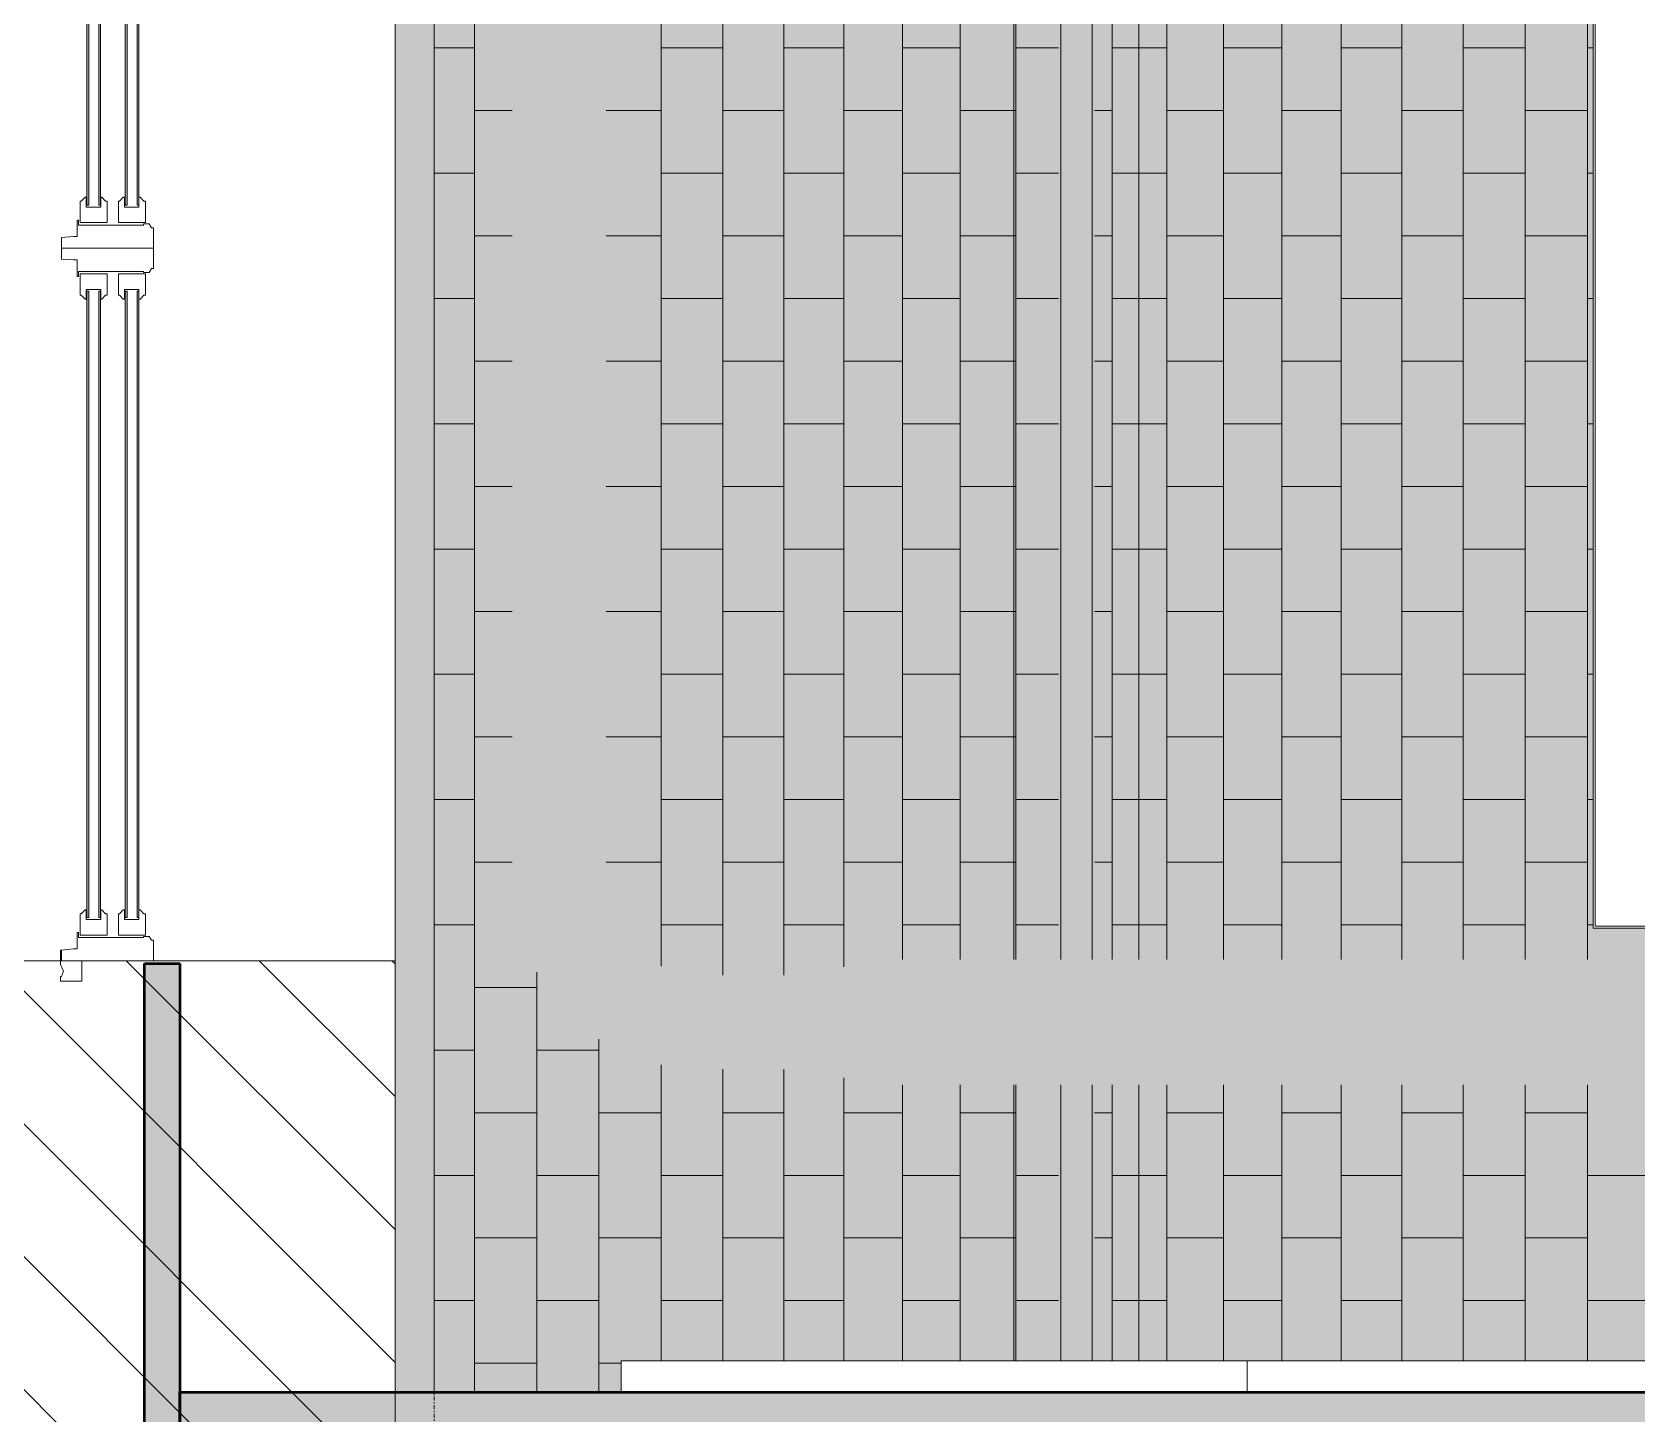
# Model space of a CAD drawing. Header units: inches. Extents: x -956 to 966, y -1111 to 895.
# Drawn here: x -876.5 to -774, y -193.6 to -105.4 of the extents above; entities that cross this region are included whole.
import ezdxf

# ---------------------------------------------------------------- set-up
doc = ezdxf.new("R2010")
doc.units = ezdxf.units.IN
doc.header["$MEASUREMENT"] = 0
doc.linetypes.add('Grid Line 1_4_', pattern=[0.4375, 0.25, -0.0625, 0.0625, -0.0625])
for name, color, linetype, lineweight in [('A-CLNG', 13, 'Continuous', 13), ('A-CLNG-PATT', 13, 'Continuous', 13), ('A-DETL-GENF', 92, 'Continuous', 13), ('A-GENM', 13, 'Continuous', 13), ('A-GLAZ', 151, 'Continuous', 13), ('A-WALL', 113, 'Continuous', 13), ('A-WALL-PATT', 111, 'Continuous', 13), ('E-LITE-EQPM', 33, 'Continuous', 9), ('I-WALL', 2, 'Continuous', 13), ('S-GRID', 1, 'Continuous', 9)]:
    doc.layers.add(name, color=color, linetype=linetype, lineweight=lineweight)

# ---------------------------------------------------------------- blocks, each defined once
blk = doc.blocks.new('FP_1_23-7TH FLOOR TELECOM OVERHEAD ROUTING PLAN')
at = {"layer": 'A-CLNG-PATT', "color": 50}
for p, q in [((-807.54, 6.63), (-807.54, -164.61)), ((-804.04, 6.63), (-804.04, -164.61)), ((-800.42, 6.63), (-800.42, -164.61)), ((-796.7, 6.63), (-796.7, -164.61)), ((-792.9, 6.63), (-792.9, -164.61)), ((-789.03, 6.63), (-789.03, -164.61)), ((-785.1, 6.63), (-785.1, -164.61)), ((-781.14, 6.63), (-781.14, -164.61)), ((-777.17, 6.63), (-777.17, -164.61)), ((-805.82, -106.39), (-807.54, -106.39)), ((-804.04, -106.39), (-805.82, -106.39)), ((-796.7, -106.39), (-800.42, -106.39)), ((-789.03, -106.39), (-792.9, -106.39)), ((-781.14, -106.39), (-785.1, -106.39)), ((-776.8, -106.39), (-777.17, -106.39)), ((-807.54, -110.39), (-808.67, -110.39)), ((-800.42, -110.39), (-804.04, -110.39)), ((-792.9, -110.39), (-796.7, -110.39)), ((-785.1, -110.39), (-789.03, -110.39)), ((-777.17, -110.39), (-781.14, -110.39)), ((-805.82, -114.39), (-807.54, -114.39)), ((-804.04, -114.39), (-805.82, -114.39)), ((-796.7, -114.39), (-800.42, -114.39)), ((-789.03, -114.39), (-792.9, -114.39)), ((-781.14, -114.39), (-785.1, -114.39)), ((-776.8, -114.39), (-777.17, -114.39)), ((-807.54, -118.39), (-808.67, -118.39)), ((-800.42, -118.39), (-804.04, -118.39)), ((-792.9, -118.39), (-796.7, -118.39)), ((-785.1, -118.39), (-789.03, -118.39)), ((-777.17, -118.39), (-781.14, -118.39)), ((-805.82, -122.39), (-807.54, -122.39)), ((-804.04, -122.39), (-805.82, -122.39)), ((-796.7, -122.39), (-800.42, -122.39)), ((-789.03, -122.39), (-792.9, -122.39)), ((-781.14, -122.39), (-785.1, -122.39)), ((-776.8, -122.39), (-777.17, -122.39)), ((-807.54, -126.39), (-808.67, -126.39)), ((-800.42, -126.39), (-804.04, -126.39)), ((-792.9, -126.39), (-796.7, -126.39)), ((-785.1, -126.39), (-789.03, -126.39)), ((-777.17, -126.39), (-781.14, -126.39)), ((-805.82, -130.39), (-807.54, -130.39)), ((-804.04, -130.39), (-805.82, -130.39)), ((-796.7, -130.39), (-800.42, -130.39)), ((-789.03, -130.39), (-792.9, -130.39)), ((-781.14, -130.39), (-785.1, -130.39)), ((-776.8, -130.39), (-777.17, -130.39)), ((-807.54, -134.39), (-808.67, -134.39)), ((-800.42, -134.39), (-804.04, -134.39)), ((-792.9, -134.39), (-796.7, -134.39)), ((-785.1, -134.39), (-789.03, -134.39)), ((-777.17, -134.39), (-781.14, -134.39)), ((-805.82, -138.39), (-807.54, -138.39)), ((-804.04, -138.39), (-805.82, -138.39)), ((-796.7, -138.39), (-800.42, -138.39)), ((-789.03, -138.39), (-792.9, -138.39)), ((-781.14, -138.39), (-785.1, -138.39)), ((-776.8, -138.39), (-777.17, -138.39)), ((-807.54, -142.39), (-808.67, -142.39)), ((-800.42, -142.39), (-804.04, -142.39)), ((-792.9, -142.39), (-796.7, -142.39)), ((-785.1, -142.39), (-789.03, -142.39)), ((-777.17, -142.39), (-781.14, -142.39)), ((-805.82, -146.39), (-807.54, -146.39)), ((-804.04, -146.39), (-805.82, -146.39)), ((-796.7, -146.39), (-800.42, -146.39)), ((-789.03, -146.39), (-792.9, -146.39)), ((-781.14, -146.39), (-785.1, -146.39)), ((-776.8, -146.39), (-777.17, -146.39)), ((-807.54, -150.39), (-808.67, -150.39)), ((-800.42, -150.39), (-804.04, -150.39)), ((-792.9, -150.39), (-796.7, -150.39)), ((-785.1, -150.39), (-789.03, -150.39)), ((-777.17, -150.39), (-781.14, -150.39)), ((-805.82, -154.39), (-807.54, -154.39)), ((-804.04, -154.39), (-805.82, -154.39)), ((-796.7, -154.39), (-800.42, -154.39)), ((-789.03, -154.39), (-792.9, -154.39)), ((-781.14, -154.39), (-785.1, -154.39)), ((-776.8, -154.39), (-777.17, -154.39)), ((-807.54, -158.39), (-808.67, -158.39)), ((-800.42, -158.39), (-804.04, -158.39)), ((-792.9, -158.39), (-796.7, -158.39)), ((-785.1, -158.39), (-789.03, -158.39)), ((-777.17, -158.39), (-781.14, -158.39)), ((-805.82, -162.39), (-807.54, -162.39)), ((-804.04, -162.39), (-805.82, -162.39)), ((-796.7, -162.39), (-800.42, -162.39)), ((-789.03, -162.39), (-792.9, -162.39)), ((-781.14, -162.39), (-785.1, -162.39)), ((-776.8, -162.39), (-777.17, -162.39)), ((-807.54, -172.61), (-807.54, -190.24)), ((-804.04, -172.61), (-804.04, -190.24)), ((-800.42, -172.61), (-800.42, -190.24)), ((-796.7, -172.61), (-796.7, -190.24)), ((-792.9, -172.61), (-792.9, -190.24)), ((-789.03, -172.61), (-789.03, -190.24)), ((-785.1, -172.61), (-785.1, -190.24)), ((-781.14, -172.61), (-781.14, -190.24)), ((-777.17, -172.61), (-777.17, -190.24)), ((-807.54, -174.39), (-808.67, -174.39)), ((-800.42, -174.39), (-804.04, -174.39)), ((-792.9, -174.39), (-796.7, -174.39)), ((-785.1, -174.39), (-789.03, -174.39)), ((-777.17, -174.39), (-781.14, -174.39)), ((-805.82, -178.39), (-807.54, -178.39)), ((-804.04, -178.39), (-805.82, -178.39)), ((-796.7, -178.39), (-800.42, -178.39)), ((-789.03, -178.39), (-792.9, -178.39)), ((-781.14, -178.39), (-785.1, -178.39)), ((-773.19, -178.39), (-777.17, -178.39)), ((-807.54, -182.39), (-808.67, -182.39)), ((-800.42, -182.39), (-804.04, -182.39)), ((-792.9, -182.39), (-796.7, -182.39)), ((-785.1, -182.39), (-789.03, -182.39)), ((-777.17, -182.39), (-781.14, -182.39)), ((-805.82, -186.39), (-807.54, -186.39)), ((-804.04, -186.39), (-805.82, -186.39)), ((-796.7, -186.39), (-800.42, -186.39)), ((-789.03, -186.39), (-792.9, -186.39)), ((-781.14, -186.39), (-785.1, -186.39)), ((-773.19, -186.39), (-777.17, -186.39))]:
    blk.add_line(p, q, dxfattribs=at)
blk = doc.blocks.new('FP_1_24-7TH FLOOR TELECOM OVERHEAD ROUTING PLAN')
at = {"layer": 'A-CLNG-PATT', "color": 50}
for p, q in [((-848.27, 6.63), (-848.27, -192.24)), ((-836.35, 6.63), (-836.35, -165.02)), ((-832.41, 6.63), (-832.41, -165.61)), ((-828.51, 6.63), (-828.51, -165.61)), ((-824.68, 6.63), (-824.68, -165.07)), ((-820.92, 6.63), (-820.92, -164.61)), ((-817.25, 6.63), (-817.25, -164.61)), ((-813.69, 6.63), (-813.69, -164.61)), ((-848.27, -106.39), (-850.81, -106.39)), ((-832.41, -106.39), (-836.35, -106.39)), ((-824.68, -106.39), (-828.51, -106.39)), ((-817.25, -106.39), (-820.92, -106.39)), ((-810.97, -106.39), (-813.69, -106.39)), ((-845.86, -110.39), (-848.27, -110.39)), ((-836.35, -110.39), (-839.86, -110.39)), ((-828.51, -110.39), (-832.41, -110.39)), ((-820.92, -110.39), (-824.68, -110.39)), ((-813.82, -110.39), (-817.25, -110.39)), ((-813.69, -110.39), (-813.82, -110.39)), ((-848.27, -114.39), (-850.81, -114.39)), ((-832.41, -114.39), (-836.35, -114.39)), ((-824.68, -114.39), (-828.51, -114.39)), ((-817.25, -114.39), (-820.92, -114.39)), ((-810.97, -114.39), (-813.69, -114.39)), ((-845.86, -118.39), (-848.27, -118.39)), ((-836.35, -118.39), (-839.86, -118.39)), ((-828.51, -118.39), (-832.41, -118.39)), ((-820.92, -118.39), (-824.68, -118.39)), ((-813.82, -118.39), (-817.25, -118.39)), ((-813.69, -118.39), (-813.82, -118.39)), ((-848.27, -122.39), (-850.81, -122.39)), ((-832.41, -122.39), (-836.35, -122.39)), ((-824.68, -122.39), (-828.51, -122.39)), ((-817.25, -122.39), (-820.92, -122.39)), ((-810.97, -122.39), (-813.69, -122.39)), ((-845.86, -126.39), (-848.27, -126.39)), ((-836.35, -126.39), (-839.86, -126.39)), ((-828.51, -126.39), (-832.41, -126.39)), ((-820.92, -126.39), (-824.68, -126.39)), ((-813.82, -126.39), (-817.25, -126.39)), ((-813.69, -126.39), (-813.82, -126.39)), ((-848.27, -130.39), (-850.81, -130.39)), ((-832.41, -130.39), (-836.35, -130.39)), ((-824.68, -130.39), (-828.51, -130.39)), ((-817.25, -130.39), (-820.92, -130.39)), ((-810.97, -130.39), (-813.69, -130.39)), ((-845.86, -134.39), (-848.27, -134.39)), ((-836.35, -134.39), (-839.86, -134.39)), ((-828.51, -134.39), (-832.41, -134.39)), ((-820.92, -134.39), (-824.68, -134.39)), ((-813.82, -134.39), (-817.25, -134.39)), ((-813.69, -134.39), (-813.82, -134.39)), ((-848.27, -138.39), (-850.81, -138.39)), ((-832.41, -138.39), (-836.35, -138.39)), ((-824.68, -138.39), (-828.51, -138.39)), ((-817.25, -138.39), (-820.92, -138.39)), ((-810.97, -138.39), (-813.69, -138.39)), ((-845.86, -142.39), (-848.27, -142.39)), ((-836.35, -142.39), (-839.86, -142.39)), ((-828.51, -142.39), (-832.41, -142.39)), ((-820.92, -142.39), (-824.68, -142.39)), ((-813.82, -142.39), (-817.25, -142.39)), ((-813.69, -142.39), (-813.82, -142.39)), ((-848.27, -146.39), (-850.81, -146.39)), ((-832.41, -146.39), (-836.35, -146.39)), ((-824.68, -146.39), (-828.51, -146.39)), ((-817.25, -146.39), (-820.92, -146.39)), ((-810.97, -146.39), (-813.69, -146.39)), ((-845.86, -150.39), (-848.27, -150.39)), ((-836.35, -150.39), (-839.86, -150.39)), ((-828.51, -150.39), (-832.41, -150.39)), ((-820.92, -150.39), (-824.68, -150.39)), ((-813.82, -150.39), (-817.25, -150.39)), ((-813.69, -150.39), (-813.82, -150.39)), ((-848.27, -154.39), (-850.81, -154.39)), ((-832.41, -154.39), (-836.35, -154.39)), ((-824.68, -154.39), (-828.51, -154.39)), ((-817.25, -154.39), (-820.92, -154.39)), ((-810.97, -154.39), (-813.69, -154.39)), ((-845.86, -158.39), (-848.27, -158.39)), ((-836.35, -158.39), (-839.86, -158.39)), ((-828.51, -158.39), (-832.41, -158.39)), ((-820.92, -158.39), (-824.68, -158.39)), ((-813.82, -158.39), (-817.25, -158.39)), ((-813.69, -158.39), (-813.82, -158.39)), ((-848.27, -162.39), (-850.81, -162.39)), ((-832.41, -162.39), (-836.35, -162.39)), ((-824.68, -162.39), (-828.51, -162.39)), ((-817.25, -162.39), (-820.92, -162.39)), ((-810.97, -162.39), (-813.69, -162.39)), ((-844.3, -165.42), (-844.3, -192.24)), ((-844.3, -166.39), (-848.27, -166.39)), ((-840.32, -169.7), (-840.32, -192.24)), ((-848.27, -170.39), (-850.81, -170.39)), ((-840.32, -170.39), (-844.3, -170.39)), ((-836.35, -171.34), (-836.35, -190.24)), ((-832.41, -171.61), (-832.41, -190.24)), ((-828.51, -171.61), (-828.51, -190.24)), ((-824.68, -172.16), (-824.68, -190.24)), ((-820.92, -172.61), (-820.92, -190.24)), ((-817.25, -172.61), (-817.25, -190.24)), ((-813.69, -172.61), (-813.69, -190.24)), ((-844.3, -174.39), (-848.27, -174.39)), ((-836.35, -174.39), (-840.32, -174.39)), ((-828.51, -174.39), (-832.41, -174.39)), ((-820.92, -174.39), (-824.68, -174.39)), ((-813.82, -174.39), (-817.25, -174.39)), ((-813.69, -174.39), (-813.82, -174.39)), ((-848.27, -178.39), (-850.81, -178.39)), ((-840.32, -178.39), (-844.3, -178.39)), ((-832.41, -178.39), (-836.35, -178.39)), ((-824.68, -178.39), (-828.51, -178.39)), ((-817.25, -178.39), (-820.92, -178.39)), ((-810.97, -178.39), (-813.69, -178.39)), ((-844.3, -182.39), (-848.27, -182.39)), ((-836.35, -182.39), (-840.32, -182.39)), ((-828.51, -182.39), (-832.41, -182.39)), ((-820.92, -182.39), (-824.68, -182.39)), ((-813.82, -182.39), (-817.25, -182.39)), ((-813.69, -182.39), (-813.82, -182.39)), ((-848.27, -186.39), (-850.81, -186.39)), ((-840.32, -186.39), (-844.3, -186.39)), ((-832.41, -186.39), (-836.35, -186.39)), ((-824.68, -186.39), (-828.51, -186.39)), ((-817.25, -186.39), (-820.92, -186.39)), ((-810.97, -186.39), (-813.69, -186.39)), ((-844.3, -190.39), (-848.27, -190.39)), ((-838.91, -190.39), (-840.32, -190.39))]:
    blk.add_line(p, q, dxfattribs=at)
blk = doc.blocks.new('7th Floor Vault - 7th Floor Vault-2429340-7TH FLOOR TELECOM OVERHEAD ROUTING PLAN')
at = {"layer": 'A-CLNG', "color": 10, "lineweight": 9}
for p, q in [((-850.85, 6.63), (-850.85, -192.24)), ((-850.85, -192.24), (-850.85, 6.63)), ((-813.82, -164.61), (-813.82, 6.63)), ((-813.82, -164.61), (-813.82, 6.63)), ((-810.82, -164.61), (-810.82, 6.63)), ((-808.82, -164.61), (-808.82, 6.63)), ((-805.82, -164.61), (-805.82, 6.63)), ((-805.82, -164.61), (-805.82, 6.63)), ((-813.82, -190.24), (-813.82, -172.61)), ((-813.82, -190.24), (-813.82, -172.61)), ((-810.82, -190.24), (-810.82, -172.61)), ((-808.82, -190.24), (-808.82, -172.61)), ((-805.82, -190.24), (-805.82, -172.61)), ((-805.82, -190.24), (-805.82, -172.61))]:
    blk.add_line(p, q, dxfattribs=at)
for name in ['FP_1_24-7TH FLOOR TELECOM OVERHEAD ROUTING PLAN', 'FP_1_23-7TH FLOOR TELECOM OVERHEAD ROUTING PLAN']:
    blk.add_blockref(name, (0, 0), dxfattribs=at)
blk = doc.blocks.new('Lighting - Pendant-Finelite-HP4-D - HP-4 D-8_-SO-3000K-120-FA-SC-3361575-7TH FLOOR TELECOM OVERHEAD ROUTING PLAN')
at = {"layer": 'E-LITE-EQPM', "color": 9}
for p, q in [((48, 2), (-48, 2)), ((-48, 2), (-48, -2)), ((47.875, 1.875), (-47.875, 1.875)), ((-47.875, 1.875), (-47.875, -1.875)), ((-47.875, 1.875), (47.875, 1.875)), ((-47.875, -1.875), (-47.875, 1.875)), ((47.875, -1.875), (47.875, 1.875)), ((47.875, 1.875), (47.875, -1.875)), ((48, -2), (48, 2)), ((-48, -2), (48, -2)), ((-47.875, -1.875), (47.875, -1.875)), ((47.875, -1.875), (-47.875, -1.875))]:
    blk.add_line(p, q, dxfattribs=at)
blk = doc.blocks.new('Window_Double-Hung-3-Wide-Sterling_Kolbe - 11Ft 4 1_2In W x 6Ft 8 7_16In  H _UDH4036-3_-4393387-7TH FLOOR TELECOM OVERHEAD ROUTING PLAN')
at = {"layer": 'A-DETL-GENF', "lineweight": 9}
h = blk.add_hatch(color=256, dxfattribs=at)
h.paths.add_polyline_path([(52.24, -4.71), (52.24, -4.59), (12.24, -4.59), (12.24, -4.71), (13.72, -4.71)], flags=0)
h.paths.add_polyline_path([(52.24, -5.34), (12.24, -5.34), (12.24, -5.46), (52.24, -5.46)], flags=0)
h.paths.add_polyline_path([(52.24, -7.16), (52.24, -7.04), (12.24, -7.04), (12.24, -7.16), (13.72, -7.16)], flags=0)
h.paths.add_polyline_path([(52.24, -7.79), (12.24, -7.79), (12.24, -7.91), (52.24, -7.91)], flags=0)
h = blk.add_hatch(color=256, dxfattribs=at)
h.paths.add_polyline_path([(97.74, -5.46), (97.74, -5.34), (57.74, -5.34), (57.74, -5.46)], flags=0)
h.paths.add_polyline_path([(97.74, -4.71), (97.74, -4.59), (57.74, -4.59), (57.74, -4.71)], flags=0)
h.paths.add_polyline_path([(97.74, -7.79), (57.74, -7.79), (57.74, -7.91), (97.74, -7.91)], flags=0)
h.paths.add_polyline_path([(97.74, -7.04), (57.74, -7.04), (57.74, -7.16), (97.74, -7.16)], flags=0)
at = {"layer": 'A-DETL-GENF', "color": 9, "lineweight": 9}
for p, q in [((53.69, -3.78), (53.44, -3.94)), ((53.44, -3.94), (53.44, -4.3)), ((53.69, -3.66), (53.69, -3.78)), ((54.99, -3.66), (53.69, -3.66)), ((54.99, -9.53), (54.99, -3.66)), ((54.99, -3.66), (56.29, -3.66)), ((54.99, -9.53), (54.99, -3.66)), ((56.29, -3.66), (56.29, -3.78)), ((56.29, -3.78), (56.54, -3.94)), ((56.54, -3.94), (56.54, -4.3)), ((99.19, -3.78), (98.94, -3.94)), ((98.94, -3.94), (98.94, -4.3)), ((99.19, -3.66), (99.19, -3.78)), ((100.49, -3.66), (99.19, -3.66)), ((100.49, -9.53), (100.49, -3.66)), ((52.24, -4.59), (12.24, -4.59)), ((52.24, -4.59), (12.24, -4.59)), ((12.24, -4.71), (52.24, -4.71)), ((12.24, -4.71), (52.24, -4.71)), ((51.99, -4.27), (51.74, -4.52)), ((51.74, -4.52), (51.74, -4.59)), ((51.74, -4.59), (52.37, -4.59)), ((51.99, -4.18), (51.99, -4.27)), ((53.35, -4.18), (51.99, -4.18)), ((52.24, -4.71), (52.24, -4.59)), ((52.24, -4.71), (52.24, -4.59)), ((52.37, -4.59), (52.37, -5.52)), ((53.35, -5.9), (53.35, -4.18)), ((53.44, -4.3), (53.51, -4.3)), ((53.51, -4.3), (53.51, -8.46)), ((56.47, -4.3), (56.47, -8.46)), ((56.54, -4.3), (56.47, -4.3)), ((56.63, -4.18), (57.99, -4.18)), ((56.63, -5.9), (56.63, -4.18)), ((58.24, -4.59), (57.62, -4.59)), ((57.62, -4.59), (57.62, -5.52)), ((97.74, -4.59), (57.74, -4.59)), ((57.74, -4.59), (57.74, -4.71)), ((97.74, -4.59), (57.74, -4.59)), ((57.74, -4.59), (57.74, -4.71)), ((57.74, -4.71), (97.74, -4.71)), ((57.74, -4.71), (97.74, -4.71)), ((57.99, -4.18), (57.99, -4.27)), ((57.99, -4.27), (58.24, -4.52)), ((58.24, -4.52), (58.24, -4.59)), ((97.49, -4.27), (97.24, -4.52)), ((97.24, -4.52), (97.24, -4.59)), ((97.24, -4.59), (97.87, -4.59)), ((97.49, -4.18), (97.49, -4.27)), ((98.85, -4.18), (97.49, -4.18)), ((97.74, -4.71), (97.74, -4.59)), ((97.74, -4.71), (97.74, -4.59)), ((97.87, -4.59), (97.87, -5.52)), ((98.85, -5.9), (98.85, -4.18)), ((98.94, -4.3), (99.01, -4.3)), ((99.01, -4.3), (99.01, -8.46)), ((52.24, -5.34), (12.24, -5.34)), ((52.24, -5.34), (12.24, -5.34)), ((12.24, -5.46), (52.24, -5.46)), ((12.24, -5.46), (52.24, -5.46)), ((51.74, -5.59), (51.74, -5.52)), ((51.74, -5.52), (51.74, -5.59)), ((52.37, -5.52), (51.74, -5.52)), ((51.99, -5.84), (51.74, -5.59)), ((51.74, -5.59), (51.99, -5.84)), ((51.99, -5.9), (51.99, -5.84)), ((51.99, -5.84), (51.99, -5.9)), ((51.99, -5.9), (53.35, -5.9)), ((52.24, -5.46), (52.24, -5.34)), ((52.24, -5.46), (52.24, -5.34)), ((57.99, -5.9), (56.63, -5.9)), ((57.62, -5.52), (58.24, -5.52)), ((97.74, -5.34), (57.74, -5.34)), ((57.74, -5.34), (57.74, -5.46)), ((97.74, -5.34), (57.74, -5.34)), ((57.74, -5.34), (57.74, -5.46)), ((57.74, -5.46), (97.74, -5.46)), ((57.74, -5.46), (97.74, -5.46)), ((57.99, -5.84), (58.24, -5.59)), ((58.24, -5.59), (57.99, -5.84)), ((57.99, -5.9), (57.99, -5.84)), ((57.99, -5.84), (57.99, -5.9)), ((58.24, -5.59), (58.24, -5.52)), ((58.24, -5.52), (58.24, -5.59)), ((97.24, -5.59), (97.24, -5.52)), ((97.24, -5.52), (97.24, -5.59)), ((97.87, -5.52), (97.24, -5.52)), ((97.49, -5.84), (97.24, -5.59)), ((97.24, -5.59), (97.49, -5.84)), ((97.49, -5.9), (97.49, -5.84)), ((97.49, -5.84), (97.49, -5.9)), ((97.49, -5.9), (98.85, -5.9)), ((97.74, -5.46), (97.74, -5.34)), ((97.74, -5.46), (97.74, -5.34)), ((52.24, -7.04), (12.24, -7.04)), ((52.24, -7.04), (12.24, -7.04)), ((12.24, -7.16), (52.24, -7.16)), ((12.24, -7.16), (52.24, -7.16)), ((51.99, -6.72), (51.74, -6.97)), ((51.74, -6.97), (51.74, -7.03)), ((51.74, -7.03), (52.37, -7.03)), ((51.99, -6.62), (51.99, -6.72)), ((53.35, -6.62), (51.99, -6.62)), ((52.24, -7.16), (52.24, -7.04)), ((52.24, -7.16), (52.24, -7.04)), ((52.37, -7.03), (52.37, -7.97)), ((53.35, -8.34), (53.35, -6.62)), ((56.63, -6.62), (57.99, -6.62)), ((56.63, -8.34), (56.63, -6.62)), ((58.24, -7.03), (57.62, -7.03)), ((57.62, -7.03), (57.62, -7.97)), ((97.74, -7.04), (57.74, -7.04)), ((57.74, -7.04), (57.74, -7.16)), ((97.74, -7.04), (57.74, -7.04)), ((57.74, -7.04), (57.74, -7.16)), ((57.74, -7.16), (97.74, -7.16)), ((57.74, -7.16), (97.74, -7.16)), ((57.99, -6.62), (57.99, -6.72)), ((57.99, -6.72), (58.24, -6.97)), ((58.24, -6.97), (58.24, -7.03)), ((97.49, -6.72), (97.24, -6.97)), ((97.24, -6.97), (97.24, -7.03)), ((97.24, -7.03), (97.87, -7.03)), ((97.49, -6.62), (97.49, -6.72)), ((98.85, -6.62), (97.49, -6.62)), ((97.74, -7.16), (97.74, -7.04)), ((97.74, -7.16), (97.74, -7.04)), ((97.87, -7.03), (97.87, -7.97)), ((98.85, -8.34), (98.85, -6.62)), ((52.24, -7.79), (12.24, -7.79)), ((52.24, -7.79), (12.24, -7.79)), ((12.24, -7.91), (52.24, -7.91)), ((12.24, -7.91), (52.24, -7.91)), ((51.74, -8.03), (51.74, -7.97)), ((51.74, -7.97), (51.74, -8.03)), ((52.37, -7.97), (51.74, -7.97)), ((51.99, -8.28), (51.74, -8.03)), ((51.74, -8.03), (51.99, -8.28)), ((52.24, -7.91), (52.24, -7.79)), ((52.24, -7.91), (52.24, -7.79)), ((57.62, -7.97), (58.24, -7.97)), ((97.74, -7.79), (57.74, -7.79)), ((57.74, -7.79), (57.74, -7.91)), ((97.74, -7.79), (57.74, -7.79)), ((57.74, -7.79), (57.74, -7.91)), ((57.74, -7.91), (97.74, -7.91)), ((57.74, -7.91), (97.74, -7.91)), ((57.99, -8.28), (58.24, -8.03)), ((58.24, -8.03), (57.99, -8.28)), ((58.24, -8.03), (58.24, -7.97)), ((58.24, -7.97), (58.24, -8.03)), ((97.24, -8.03), (97.24, -7.97)), ((97.24, -7.97), (97.24, -8.03)), ((97.87, -7.97), (97.24, -7.97)), ((97.49, -8.28), (97.24, -8.03)), ((97.24, -8.03), (97.49, -8.28)), ((97.74, -7.91), (97.74, -7.79)), ((97.74, -7.91), (97.74, -7.79)), ((51.99, -8.34), (51.99, -8.28)), ((51.99, -8.28), (51.99, -8.34)), ((51.99, -8.34), (53.35, -8.34)), ((53.19, -8.46), (53.19, -8.54)), ((53.51, -8.46), (53.19, -8.46)), ((53.19, -8.54), (53.51, -8.54)), ((53.51, -8.54), (54.24, -8.54)), ((54.24, -8.54), (54.24, -8.78)), ((54.24, -8.78), (54.31, -9.53)), ((55.74, -8.78), (55.68, -9.53)), ((55.74, -8.54), (55.74, -8.78)), ((56.47, -8.54), (55.74, -8.54)), ((56.47, -8.46), (56.79, -8.46)), ((56.79, -8.54), (56.47, -8.54)), ((57.99, -8.34), (56.63, -8.34)), ((56.79, -8.46), (56.79, -8.54)), ((57.99, -8.34), (57.99, -8.28)), ((57.99, -8.28), (57.99, -8.34)), ((97.49, -8.34), (97.49, -8.28)), ((97.49, -8.28), (97.49, -8.34)), ((97.49, -8.34), (98.85, -8.34)), ((98.69, -8.46), (98.69, -8.54)), ((99.01, -8.46), (98.69, -8.46)), ((98.69, -8.54), (99.01, -8.54)), ((99.01, -8.54), (99.74, -8.54)), ((99.74, -8.54), (99.74, -8.78)), ((99.74, -8.78), (99.81, -9.53)), ((101.8, -8.23), (100.49, -8.23)), ((100.49, -8.23), (100.49, -9.53)), ((101.8, -9.6), (101.8, -8.23)), ((54.31, -9.53), (54.99, -9.53)), ((55.68, -9.53), (54.99, -9.53)), ((99.81, -9.53), (100.49, -9.53)), ((100.49, -9.53), (99.81, -9.53)), ((99.82, -9.6), (99.81, -9.53)), ((99.82, -9.6), (100.74, -9.6)), ((101.16, -9.41), (100.74, -9.6)), ((101.49, -9.54), (101.16, -9.41)), ((101.49, -9.6), (101.49, -9.54)), ((101.49, -9.6), (101.8, -9.6))]:
    blk.add_line(p, q, dxfattribs=at)
blk = doc.blocks.new('Acoustic Panel - Wall Mtd - 3_-4_ wide 2_ thick-4743480-7TH FLOOR TELECOM OVERHEAD ROUTING PLAN')
at = {"layer": 'A-GENM', "color": 53, "lineweight": 20}
for p, q in [((-758.91, -190.24), (-718.91, -190.24)), ((-758.91, -192.24), (-758.91, -190.24)), ((-718.91, -190.24), (-718.91, -192.24)), ((-718.91, -192.24), (-758.91, -192.24))]:
    blk.add_line(p, q, dxfattribs=at)

msp = doc.modelspace()

# ---------------------------------------------------------------- hatches: boundary and pattern name
at = {"layer": 'A-CLNG-PATT'}
h = msp.add_hatch(dxfattribs=at)
h.set_pattern_fill('FP1_12', color=253, style=0, pattern_type=2)
h.set_pattern_definition([(0, (0, 0), (30.72, 7.68), [1.267, -21.773, 1.267, -21.773, -122.88]), (0, (0, 0), (30.72, 7.68), [-46.08, 1.267, -44.813, 1.267, -21.773, -53.76]), (0, (0, 0), (30.72, 7.68), [-115.2, 1.267, -14.093, 1.267, -37.133]), (120, (11.52, 3.84), (-22.011075, 22.7643), [1.267, -21.773, 1.267, -21.773, -122.88]), (120, (11.52, 3.84), (-22.011075, 22.7643), [-46.08, 1.267, -44.813, 1.267, -21.773, -53.76]), (120, (11.52, 3.84), (-22.011075, 22.7643), [-115.2, 1.267, -14.093, 1.267, -37.133]), (240, (15.36, 19.2), (-8.708925, -30.4443), [1.267, -21.773, 1.267, -21.773, -122.88]), (240, (15.36, 19.2), (-8.708925, -30.4443), [-46.08, 1.267, -44.813, 1.267, -21.773, -53.76]), (240, (15.36, 19.2), (-8.708925, -30.4443), [-115.2, 1.267, -14.093, 1.267, -37.133])])
h.paths.add_polyline_path([(-294.34, -537.62), (-227.98, -537.62), (-227.98, -527.62), (-219.98, -527.62), (-219.98, -509.12), (-210.98, -509.12), (-210.98, -364.18), (-211.98, -364.18), (-211.98, -243.37), (-299.98, -243.37), (-299.98, -537.62)], flags=0)
h.paths.add_polyline_path([(-606.23, -537.62), (-602.07, -537.62), (-602.07, -532.87), (-606.23, -532.87), (-606.23, -535.37)], flags=0)
h.paths.add_polyline_path([(-561.64, -537.62), (-356.48, -537.62), (-356.48, -525.62), (-323.98, -525.62), (-323.98, -537.62), (-305.35, -537.62), (-305.35, -525.37), (-321.35, -525.37), (-321.35, -427.37), (-305.35, -427.37), (-305.35, -243.37), (-386.84, -243.37), (-386.84, -318.61), (-390.84, -318.61), (-390.84, -243.37), (-496.9, -243.37), (-496.9, -318.61), (-500.9, -318.61), (-500.9, -243.37), (-562.04, -243.37), (-562.04, -427.37), (-500.9, -427.37), (-500.9, -402.61), (-496.9, -402.61), (-496.9, -427.37), (-390.84, -427.37), (-390.84, -402.61), (-386.84, -402.61), (-386.84, -427.37), (-370.04, -427.37), (-370.04, -525.37), (-578.04, -525.37), (-578.04, -243.37), (-578.35, -243.37), (-578.35, -528.62), (-563.48, -528.62), (-563.48, -537.62)], flags=0)
h.paths.add_polyline_path([(-567.73, -537.62), (-567.73, -532.87), (-578.07, -532.87), (-578.07, -537.62), (-572.48, -537.62)], flags=0)
h.paths.add_polyline_path([(-352.23, -537.62), (-349.48, -537.62), (-349.48, -529.87), (-352.23, -529.87), (-352.23, -536.61)], flags=0)
h.paths.add_polyline_path([(-680.44, -535.37), (-610.48, -535.37), (-610.48, -528.62), (-583.23, -528.62), (-583.23, -526.62), (-662.91, -526.62), (-662.91, -498.61), (-665.8, -498.61), (-665.8, -402.61), (-661.8, -402.61), (-661.8, -428.62), (-583.23, -428.62), (-583.23, -422.62), (-598.91, -422.62), (-598.91, -386.62), (-662.91, -386.62), (-662.91, -318.61), (-665.8, -318.61), (-665.8, -243.37), (-666.35, -243.37), (-666.35, -246.62), (-730.35, -246.62), (-730.35, -243.37), (-762.35, -243.37), (-762.35, -246.62), (-771.86, -246.62), (-771.86, -288.62), (-694.91, -288.62), (-694.91, -386.62), (-790.91, -386.62), (-790.91, -288.62), (-775.86, -288.62), (-775.86, -246.62), (-842.35, -246.62), (-842.35, -243.37), (-853.35, -243.37), (-853.35, -535.37), (-710.14, -535.37)], flags=0)
h.paths.add_polyline_path([(-834.85, -526.62), (-850.85, -526.62), (-850.85, -428.62), (-706.85, -428.62), (-706.85, -526.62), (-828.94, -526.62)], flags=0)
h.paths.add_polyline_path([(-255.48, -481.68), (-256.53, -481.54), (-257.51, -481.14), (-258.35, -480.49), (-259, -479.65), (-259.4, -478.67), (-259.54, -477.62), (-259.4, -476.57), (-259, -475.59), (-258.35, -474.75), (-257.51, -474.1), (-256.53, -473.7), (-255.48, -473.56), (-254.43, -473.7), (-253.45, -474.1), (-252.6, -474.75), (-251.96, -475.59), (-251.55, -476.57), (-251.41, -477.62), (-251.55, -478.67), (-251.96, -479.65), (-252.6, -480.49), (-253.45, -481.14), (-254.43, -481.54)], flags=0)
h.paths.add_polyline_path([(-255.48, -421.68), (-256.53, -421.54), (-257.51, -421.14), (-258.35, -420.49), (-259, -419.65), (-259.4, -418.67), (-259.54, -417.62), (-259.4, -416.57), (-259, -415.59), (-258.35, -414.75), (-257.51, -414.1), (-256.53, -413.7), (-255.48, -413.56), (-254.43, -413.7), (-253.45, -414.1), (-252.6, -414.75), (-251.96, -415.59), (-251.55, -416.57), (-251.41, -417.62), (-251.55, -418.67), (-251.96, -419.65), (-252.6, -420.49), (-253.45, -421.14), (-254.43, -421.54)], flags=0)
h.paths.add_polyline_path([(-255.48, -361.68), (-256.53, -361.54), (-257.51, -361.14), (-258.35, -360.49), (-259, -359.65), (-259.4, -358.67), (-259.54, -357.62), (-259.4, -356.57), (-259, -355.59), (-258.35, -354.75), (-257.51, -354.1), (-256.53, -353.7), (-255.48, -353.56), (-254.43, -353.7), (-253.45, -354.1), (-252.6, -354.75), (-251.96, -355.59), (-251.55, -356.57), (-251.41, -357.62), (-251.55, -358.67), (-251.96, -359.65), (-252.6, -360.49), (-253.45, -361.14), (-254.43, -361.54)], flags=0)
h.paths.add_polyline_path([(-255.48, -301.68), (-256.53, -301.54), (-257.51, -301.14), (-258.35, -300.49), (-259, -299.65), (-259.4, -298.67), (-259.54, -297.62), (-259.4, -296.57), (-259, -295.59), (-258.35, -294.75), (-257.51, -294.1), (-256.53, -293.7), (-255.48, -293.56), (-254.43, -293.7), (-253.45, -294.1), (-252.6, -294.75), (-251.96, -295.59), (-251.55, -296.57), (-251.41, -297.62), (-251.55, -298.67), (-251.96, -299.65), (-252.6, -300.49), (-253.45, -301.14), (-254.43, -301.54)], flags=0)
h.paths.add_polyline_path([(-661.8, -288.62), (-598.91, -288.62), (-598.91, -252.62), (-583.23, -252.62), (-583.23, -243.37), (-661.8, -243.37), (-661.8, -282.19)], flags=0)
h.paths.add_polyline_path([(-258.35, -241.12), (-257.53, -241.12), (-258.35, -240.49), (-259, -239.65), (-259.4, -238.67), (-259.54, -237.62), (-259.4, -236.57), (-259, -235.59), (-258.35, -234.75), (-257.51, -234.1), (-256.53, -233.7), (-255.48, -233.56), (-254.43, -233.7), (-253.45, -234.1), (-252.6, -234.75), (-251.96, -235.59), (-251.55, -236.57), (-251.41, -237.62), (-251.55, -238.67), (-251.96, -239.65), (-252.6, -240.49), (-253.42, -241.12), (-211.98, -241.12), (-211.98, -209.62), (-299.98, -209.62), (-299.98, -241.12), (-259, -241.12)], flags=0)
h.paths.add_polyline_path([(-578.35, -241.12), (-578.04, -241.12), (-578.04, -231.37), (-562.04, -231.37), (-562.04, -241.12), (-500.9, -241.12), (-500.9, -222.61), (-496.9, -222.61), (-496.9, -241.12), (-390.84, -241.12), (-390.84, -222.61), (-386.84, -222.61), (-386.84, -241.12), (-305.35, -241.12), (-305.35, -209.62), (-363.1, -209.62), (-363.1, -212.62), (-337.6, -212.62), (-337.6, -238.12), (-363.1, -238.12), (-363.1, -213.62), (-559.1, -213.62), (-559.1, -209.62), (-578.35, -209.62), (-578.35, -235.91)], flags=0)
h.paths.add_polyline_path([(-621.04, -241.12), (-583.23, -241.12), (-583.23, -209.62), (-666.35, -209.62), (-666.35, -241.12), (-665.8, -241.12), (-665.8, -222.61), (-661.8, -222.61), (-661.8, -241.12), (-650.74, -241.12)], flags=0)
h.paths.add_polyline_path([(-842.35, -241.12), (-842.35, -209.62), (-853.35, -209.62), (-853.35, -241.12)], flags=0)
h.paths.add_polyline_path([(-762.35, -241.12), (-730.35, -241.12), (-730.35, -209.62), (-762.35, -209.62), (-762.35, -222.78)], flags=0)
h.paths.add_polyline_path([(-578.35, -207.37), (-559.1, -207.37), (-559.1, -197.62), (-578.35, -197.62), (-578.35, -202.98)], flags=0)
h.paths.add_polyline_path([(-363.1, -207.37), (-305.35, -207.37), (-305.35, -197.62), (-363.1, -197.62), (-363.1, -202.98)], flags=0)
h.paths.add_polyline_path([(-294.34, -207.37), (-211.98, -207.37), (-211.98, -186.24), (-210.98, -186.24), (-210.98, -48.37), (45.27, -48.37), (45.27, -53.62), (99.27, -53.62), (99.27, -48.37), (317.04, -48.37), (317.04, 11.88), (228.2, 11.88), (228.2, 5.39), (224.2, 5.39), (224.2, 11.88), (-11.8, 11.88), (-11.8, 5.39), (-15.8, 5.39), (-15.8, 11.88), (-363.1, 11.88), (-363.1, 37.38), (-340.48, 37.38), (-340.48, 40.38), (-412.8, 40.38), (-412.8, 8.88), (-336.96, 8.84), (-336.96, 6.63), (-412.8, 6.63), (-412.8, 5.39), (-416.8, 5.39), (-416.8, 6.63), (-532.8, 6.63), (-532.8, 5.39), (-536.8, 5.39), (-536.8, 6.63), (-652.8, 6.63), (-652.8, 5.39), (-656.8, 5.39), (-656.8, 6.63), (-772.86, 6.63), (-772.86, 5.39), (-776.86, 5.39), (-776.86, 6.63), (-853.35, 6.63), (-853.35, -192.24), (-838.91, -192.24), (-838.91, -190.24), (-318.91, -190.24), (-318.91, -192.24), (-299.98, -192.24), (-299.98, -207.37)], flags=0)
h.paths.add_polyline_path([(-583.23, -207.37), (-583.23, -197.62), (-666.35, -197.62), (-666.35, -207.37), (-591.34, -207.37)], flags=0)
h.paths.add_polyline_path([(-853.35, -207.37), (-842.35, -207.37), (-842.35, -197.62), (-853.35, -197.62), (-853.35, -202.98)], flags=0)
h.paths.add_polyline_path([(-739.84, -207.37), (-730.35, -207.37), (-730.35, -197.62), (-762.35, -197.62), (-762.35, -207.37)], flags=0)
h.paths.add_polyline_path([(-772.92, -162.61), (-776.8, -162.61), (-776.8, -66.61), (-772.8, -66.61), (-772.8, -162.61)], flags=0)
h.paths.add_polyline_path([(-532.92, -162.61), (-536.8, -162.61), (-536.8, -66.61), (-532.8, -66.61), (-532.8, -162.61)], flags=0)
h.paths.add_polyline_path([(-656.8, -162.61), (-656.8, -66.61), (-652.8, -66.61), (-652.8, -162.61), (-656.67, -162.61)], flags=0)
h.paths.add_polyline_path([(-416.8, -162.61), (-416.8, -66.61), (-412.8, -66.61), (-412.8, -162.61), (-416.67, -162.61)], flags=0)
h.paths.add_polyline_path([(-280.92, -162.61), (-284.8, -162.61), (-284.8, -66.61), (-280.8, -66.61), (-280.8, -162.61), (-280.92, -162.61)], flags=0)
h.paths.add_polyline_path([(-769.54, 8.88), (-656.8, 8.88), (-656.8, 40.38), (-772.86, 40.38), (-772.86, 8.88)], flags=0)
h.paths.add_polyline_path([(-621.04, 8.88), (-536.8, 8.88), (-536.8, 40.38), (-652.8, 40.38), (-652.8, 8.88), (-650.74, 8.88)], flags=0)
h.paths.add_polyline_path([(-776.86, 8.88), (-776.86, 40.38), (-853.35, 40.38), (-853.35, 8.88), (-799.24, 8.88)], flags=0)
h.paths.add_polyline_path([(-416.8, 8.88), (-416.8, 40.38), (-532.8, 40.38), (-532.8, 8.88), (-442.84, 8.88)], flags=0)
h.paths.add_polyline_path([(121.46, 14.13), (224.2, 14.13), (224.2, 35.13), (116.9, 35.13), (116.9, 14.13)], flags=0)
h.paths.add_polyline_path([(62.06, 14.13), (91.4, 14.13), (91.4, 35.13), (-11.8, 35.13), (-11.8, 14.13), (32.36, 14.13)], flags=0)
h.paths.add_polyline_path([(-95.08, 14.13), (-15.8, 14.13), (-15.8, 35.13), (-95.08, 35.13), (-95.08, 27.07), (-124.33, 27.07), (-124.33, 14.13), (-116.14, 14.13)], flags=0)
h.paths.add_polyline_path([(228.2, 14.13), (317.04, 14.13), (317.04, 35.13), (228.2, 35.13), (228.2, 34.65)], flags=0)
h.paths.add_polyline_path([(-335.1, 17.26), (-335.1, 41.51), (-335.6, 41.51), (-335.6, 17.26)], flags=0)
h.paths.add_polyline_path([(94.52, 34.26), (114.65, 34.26), (114.65, 35.13), (93.65, 35.13), (93.65, 34.26)], flags=0)
h.paths.add_polyline_path([(240.26, 37.38), (317.04, 37.38), (317.04, 58.26), (315.04, 58.26), (315.04, 261.88), (228.2, 261.88), (228.2, 173.39), (224.2, 173.39), (224.2, 261.88), (-11.8, 261.88), (-11.8, 173.39), (-15.8, 173.39), (-15.8, 261.88), (-95.08, 261.88), (-95.08, 225.07), (-94.33, 225.05), (-94.33, 126.07), (-95.08, 126.07), (-95.08, 37.38), (-15.8, 37.38), (-15.8, 101.39), (-11.8, 101.39), (-11.8, 37.38), (224.2, 37.38), (224.2, 101.39), (228.2, 101.39), (228.2, 37.38)], flags=0)
h.paths.add_polyline_path([(-412.8, 42.63), (-340.48, 42.63), (-340.48, 256.63), (-412.8, 256.63), (-412.8, 173.39), (-416.8, 173.39), (-416.8, 256.63), (-532.8, 256.63), (-532.8, 173.39), (-536.8, 173.39), (-536.8, 256.63), (-652.8, 256.63), (-652.8, 173.39), (-656.8, 173.39), (-656.8, 256.63), (-772.8, 256.63), (-772.8, 173.39), (-776.8, 173.39), (-776.8, 256.63), (-853.35, 256.63), (-853.35, 42.63), (-776.86, 42.63), (-776.86, 101.39), (-772.86, 101.39), (-772.86, 42.63), (-656.8, 42.63), (-656.8, 101.39), (-652.8, 101.39), (-652.8, 42.63), (-536.8, 42.63), (-536.8, 101.39), (-532.8, 101.39), (-532.8, 42.63), (-416.8, 42.63), (-416.8, 101.39), (-412.8, 101.39), (-412.8, 74.26)], flags=0)
h.paths.add_polyline_path([(108.08, 52.39), (104.2, 52.39), (104.2, 100.39), (108.2, 100.39), (108.2, 52.39)], flags=0)
h.paths.add_polyline_path([(106.61, 173.39), (104.2, 173.39), (104.2, 221.39), (108.2, 221.39), (108.2, 173.39), (108.08, 173.39)], flags=0)
h.paths.add_polyline_path([(-652.8, 258.88), (-536.8, 258.88), (-536.8, 269.39), (-532.8, 269.39), (-532.8, 258.88), (-416.8, 258.88), (-416.8, 269.39), (-412.8, 269.39), (-412.8, 258.88), (-340.48, 258.88), (-340.48, 261.88), (-363.1, 261.88), (-363.1, 287.38), (-340.48, 287.38), (-340.48, 290.38), (-853.35, 290.38), (-853.35, 258.88), (-776.8, 258.88), (-776.8, 269.39), (-772.8, 269.39), (-772.8, 258.88), (-656.8, 258.88), (-656.8, 269.39), (-652.8, 269.39), (-652.8, 269.26)], flags=0)
h.paths.add_polyline_path([(-27.04, 264.13), (-15.8, 264.13), (-15.8, 269.39), (-11.8, 269.39), (-11.8, 264.13), (93.04, 264.13), (93.04, 285.13), (-95.08, 285.13), (-95.08, 264.13), (-48.94, 264.13)], flags=0)
h.paths.add_polyline_path([(315.04, 264.13), (315.04, 285.13), (116.9, 285.13), (116.9, 264.13), (224.2, 264.13), (224.2, 269.39), (228.2, 269.39), (228.2, 264.13), (299.66, 264.13)], flags=0)
h.paths.add_polyline_path([(-55.95, 287.38), (315.04, 287.38), (315.04, 490.26), (317.04, 490.26), (317.04, 506.51), (-95.08, 506.51), (-95.08, 423.07), (-94.33, 423.05), (-94.33, 324.07), (-95.08, 324.07), (-95.08, 287.38), (-56.74, 287.38)], flags=0)
h.paths.add_polyline_path([(-383.44, 292.63), (-340.48, 292.63), (-340.49, 506.51), (-853.35, 506.51), (-853.35, 292.63), (-413.14, 292.63)], flags=0)
h.paths.add_polyline_path([(-772.92, 341.39), (-776.8, 341.39), (-776.8, 437.39), (-772.8, 437.39), (-772.8, 341.39), (-772.92, 341.39)], flags=0)
h.paths.add_polyline_path([(-656.8, 341.39), (-656.8, 437.39), (-652.8, 437.39), (-652.8, 341.39), (-656.67, 341.39)], flags=0)
h.paths.add_polyline_path([(-536.67, 341.39), (-536.8, 341.39), (-536.8, 437.39), (-532.8, 437.39), (-532.8, 341.39), (-532.92, 341.39)], flags=0)
h.paths.add_polyline_path([(-416.8, 341.39), (-416.8, 437.39), (-412.8, 437.39), (-412.8, 341.39), (-416.67, 341.39)], flags=0)
h.paths.add_polyline_path([(108.2, 343.86), (104.2, 343.86), (104.2, 439.86), (108.2, 439.86), (108.2, 343.98)], flags=0)
h.paths.add_polyline_path([(-11.92, 343.86), (-15.8, 343.86), (-15.8, 439.86), (-11.8, 439.86), (-11.8, 343.86), (-11.92, 343.86)], flags=0)
h.paths.add_polyline_path([(224.2, 343.86), (224.2, 439.86), (228.2, 439.86), (228.2, 343.86), (224.33, 343.86)], flags=0)
h.paths.add_polyline_path([(306.4, 508.76), (317.04, 508.76), (317.04, 537.38), (407.03, 537.38), (407.03, 540.38), (228.2, 540.38), (228.2, 511.86), (224.2, 511.86), (224.2, 540.38), (-11.8, 540.38), (-11.8, 511.86), (-15.8, 511.86), (-15.8, 540.38), (-412.8, 540.38), (-412.8, 509.39), (-416.8, 509.39), (-416.8, 540.38), (-532.8, 540.38), (-532.8, 509.39), (-536.8, 509.39), (-536.8, 540.38), (-652.8, 540.38), (-652.8, 509.39), (-656.8, 509.39), (-656.8, 540.38), (-772.86, 540.38), (-772.86, 509.39), (-776.86, 509.39), (-776.86, 540.38), (-853.35, 540.38), (-853.35, 508.76), (-340.48, 508.76), (-340.48, 511.88), (-363.1, 511.88), (-363.1, 537.38), (-129.71, 537.38), (-129.71, 536.38), (-124.33, 536.38), (-124.33, 522.07), (-95.08, 522.07), (-95.08, 508.76), (299.66, 508.76)], flags=0)
h.paths.add_polyline_path([(93.65, 511.88), (91.4, 511.88), (91.4, 537.38), (116.9, 537.38), (116.9, 511.88), (114.65, 511.88)], flags=0)
h.paths.add_polyline_path([(589.87, 537.38), (589.87, 540.38), (555.53, 540.38), (555.53, 537.38), (581.81, 537.38)], flags=0)
h.paths.add_polyline_path([(294.27, 542.63), (407.03, 542.63), (407.03, 567.38), (464.2, 567.38), (464.2, 607.86), (468.2, 607.86), (468.2, 567.38), (554.2, 567.38), (554.2, 607.86), (558.2, 607.86), (558.2, 559.86), (555.53, 559.86), (555.53, 542.63), (589.87, 542.63), (589.87, 797.38), (-167.83, 797.38), (-167.83, 645.01), (-334.83, 645.01), (-334.83, 797.38), (-851.35, 797.38), (-851.35, 795.38), (-853.35, 795.38), (-853.35, 542.63), (-776.86, 542.63), (-776.86, 605.39), (-772.86, 605.39), (-772.86, 542.63), (-656.8, 542.63), (-656.8, 605.39), (-652.8, 605.39), (-652.8, 542.63), (-536.8, 542.63), (-536.8, 605.39), (-532.8, 605.39), (-532.8, 542.63), (-416.8, 542.63), (-416.8, 605.39), (-412.8, 605.39), (-412.8, 542.63), (-15.8, 542.63), (-15.8, 607.86), (-11.8, 607.86), (-11.8, 542.63), (224.2, 542.63), (224.2, 607.86), (228.2, 607.86), (228.2, 542.63), (269.96, 542.63)], flags=0)
h.paths.add_polyline_path([(-251.8, 559.86), (-255.8, 559.86), (-255.8, 607.86), (-251.8, 607.86), (-251.8, 559.98)], flags=0)
h.paths.add_polyline_path([(-131.8, 559.86), (-135.8, 559.86), (-135.8, 607.86), (-131.8, 607.86), (-131.8, 559.98)], flags=0)
h.paths.add_polyline_path([(104.33, 559.86), (104.2, 559.86), (104.2, 607.86), (108.2, 607.86), (108.2, 559.86), (106.61, 559.86)], flags=0)
h.paths.add_polyline_path([(344.2, 559.86), (344.2, 607.86), (348.2, 607.86), (348.2, 559.86), (344.33, 559.86)], flags=0)
h.paths.add_polyline_path([(-776.8, 677.39), (-776.8, 773.39), (-772.8, 773.39), (-772.8, 677.39), (-776.67, 677.39)], flags=0)
h.paths.add_polyline_path([(-656.67, 677.39), (-656.8, 677.39), (-656.8, 773.39), (-652.8, 773.39), (-652.8, 677.39), (-652.92, 677.39)], flags=0)
h.paths.add_polyline_path([(-536.67, 677.39), (-536.8, 677.39), (-536.8, 773.39), (-532.8, 773.39), (-532.8, 677.39), (-532.92, 677.39)], flags=0)
h.paths.add_polyline_path([(-416.67, 679.86), (-416.8, 679.86), (-416.8, 775.86), (-412.8, 775.86), (-412.8, 679.86), (-413.14, 679.86)], flags=0)
h.paths.add_polyline_path([(-135.67, 679.86), (-135.8, 679.86), (-135.8, 775.86), (-131.8, 775.86), (-131.8, 679.86), (-131.92, 679.86)], flags=0)
h.paths.add_polyline_path([(-11.92, 679.86), (-15.8, 679.86), (-15.8, 775.86), (-11.8, 775.86), (-11.8, 679.86)], flags=0)
h.paths.add_polyline_path([(106.61, 679.86), (104.2, 679.86), (104.2, 775.86), (108.2, 775.86), (108.2, 679.86), (108.08, 679.86)], flags=0)
h.paths.add_polyline_path([(228.08, 679.86), (224.2, 679.86), (224.2, 775.86), (228.2, 775.86), (228.2, 679.86), (228.08, 679.86)], flags=0)
h.paths.add_polyline_path([(348.08, 679.86), (344.2, 679.86), (344.2, 775.86), (348.2, 775.86), (348.2, 679.86), (348.08, 679.86)], flags=0)
h.paths.add_polyline_path([(464.2, 679.86), (464.2, 775.86), (468.2, 775.86), (468.2, 679.86), (464.33, 679.86)], flags=0)
h.paths.add_polyline_path([(-848.93, 741.36), (-848.94, 741.36), (-848.93, 789.36), (-848.49, 789.36), (-848.5, 741.36), (-848.89, 741.36)], flags=0)
at = {"layer": 'A-WALL-PATT', "lineweight": 9}
h = msp.add_hatch(dxfattribs=at)
h.set_pattern_fill('FP1_1', color=9, style=0, pattern_type=2)
h.set_pattern_definition([(135, (0, 0), (-4.24264, -4.24264), [])])
h.paths.add_polyline_path([(-858.64, -553.12), (-853.35, -553.12), (-853.35, -413.43), (-893.35, -413.43), (-893.35, -553.12)], flags=0)
h.paths.add_polyline_path([(-858.64, -276.93), (-853.35, -276.93), (-853.35, -164.68), (-893.35, -164.68), (-893.35, -276.93)], flags=0)
h.paths.add_polyline_path([(-858.64, -28.18), (-853.35, -28.18), (-853.35, 84.07), (-893.35, 84.07), (-893.35, -28.18)], flags=0)
h.paths.add_polyline_path([(-893.35, 220.57), (-853.35, 220.57), (-853.35, 332.82), (-893.35, 332.82), (-893.35, 232.68)], flags=0)
h.paths.add_polyline_path([(-853.35, 469.32), (-853.35, 581.57), (-893.35, 581.57), (-893.35, 469.32), (-858.64, 469.32)], flags=0)
h.paths.add_polyline_path([(-858.64, 718.07), (-853.35, 718.07), (-853.35, 797.38), (-893.35, 797.38), (-893.35, 718.07)], flags=0)
at = {"layer": 'A-WALL-PATT'}
msp.add_hatch(color=253, dxfattribs=at).paths.add_polyline_path([(-869.35, -209.62), (-867.1, -209.62), (-867.1, -164.87), (-869.35, -164.87)], flags=0)
h = msp.add_hatch(color=253, dxfattribs=at)
h.paths.add_polyline_path([(-769.54, -197.62), (-638.91, -197.62), (-638.91, -192.24), (-867.1, -192.24), (-867.1, -197.62), (-794.35, -197.62)], flags=0)
h.paths.add_polyline_path([(-442.84, -197.62), (-305.35, -197.62), (-305.35, -192.24), (-598.91, -192.24), (-598.91, -197.62), (-461.1, -197.62)], flags=0)

# ---------------------------------------------------------------- linework, layer by layer
at = {"layer": 'A-WALL', "color": 9, "lineweight": 9}
msp.add_line((-853.35, -164.68), (-853.35, -28.18), dxfattribs=at)
at = {"layer": 'A-WALL', "color": 53, "lineweight": 20}
for p, q in [((-893.35, -164.68), (-853.35, -164.68)), ((-853.35, -164.68), (-853.35, -276.93))]:
    msp.add_line(p, q, dxfattribs=at)
at = {"layer": 'I-WALL', "color": 133, "lineweight": 50}
for p, q in [((-869.35, -209.62), (-869.35, -164.87)), ((-869.35, -164.87), (-867.1, -164.87)), ((-867.1, -164.87), (-867.1, -207.37)), ((-867.1, -197.62), (-867.1, -192.24)), ((-867.1, -192.24), (-638.91, -192.24))]:
    msp.add_line(p, q, dxfattribs=at)
at = {"layer": 'S-GRID', "linetype": 'Grid Line 1_4_'}
msp.add_line((-850.85, -529.37), (-850.85, 870.85), dxfattribs=at)

# ---------------------------------------------------------------- block references
at = {"layer": 'A-CLNG', "color": 10, "lineweight": 9}
msp.add_blockref('7th Floor Vault - 7th Floor Vault-2429340-7TH FLOOR TELECOM OVERHEAD ROUTING PLAN', (0, 0), dxfattribs=at)
at = {"layer": 'A-GENM', "color": 9, "lineweight": 9}
for p in [(-80, 0), (-40, 0)]:
    msp.add_blockref('Acoustic Panel - Wall Mtd - 3_-4_ wide 2_ thick-4743480-7TH FLOOR TELECOM OVERHEAD ROUTING PLAN', p, dxfattribs=at)
at = {"layer": 'A-GLAZ', "color": 9, "lineweight": 9, "rotation": 269.9999999999999}
msp.add_blockref('Window_Double-Hung-3-Wide-Sterling_Kolbe - 11Ft 4 1_2In W x 6Ft 8 7_16In  H _UDH4036-3_-4393387-7TH FLOOR TELECOM OVERHEAD ROUTING PLAN', (-865.12, -64.19), dxfattribs=at)
at = {"layer": 'E-LITE-EQPM', "color": 9, "extrusion": (0, 0, -1), "rotation": 269.9999999999999}
msp.add_blockref('Lighting - Pendant-Finelite-HP4-D - HP-4 D-8_-SO-3000K-120-FA-SC-3361575-7TH FLOOR TELECOM OVERHEAD ROUTING PLAN', (774.8, -114.61), dxfattribs=at)

doc.saveas('drawing.dxf')
